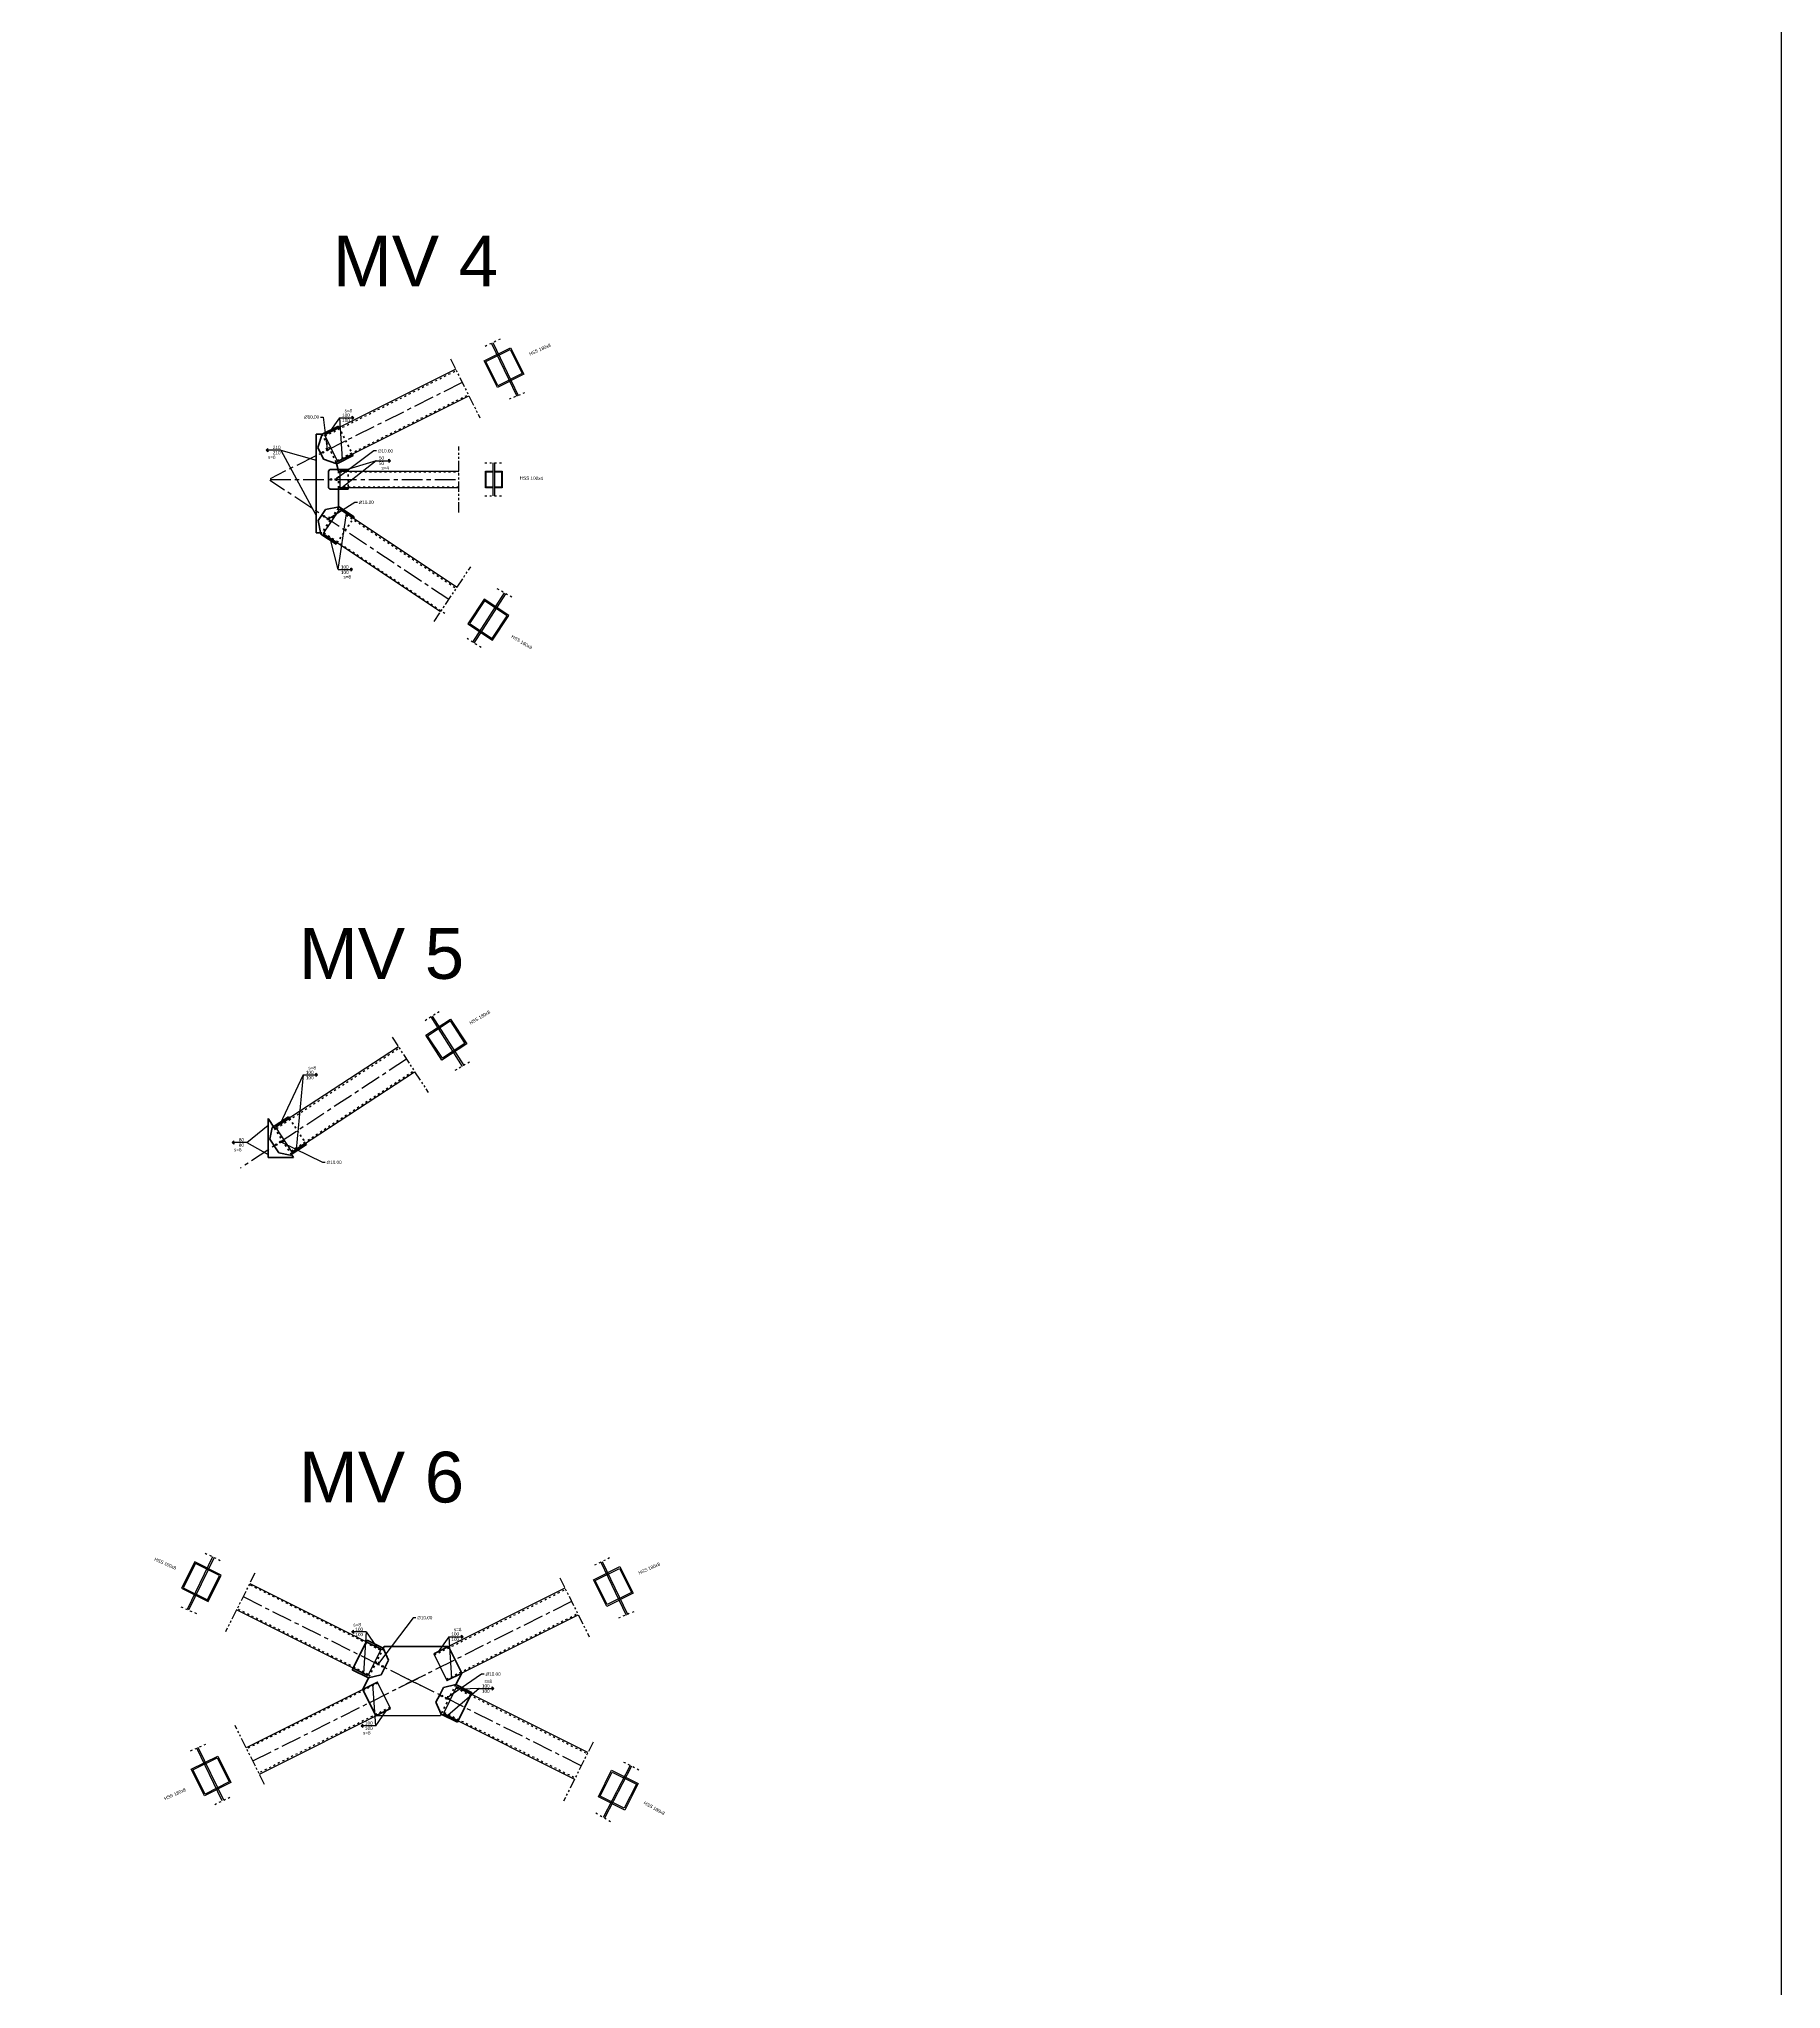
# Model space of a CAD drawing. Header units: inches. Extents: x -15 to 1885144, y -42615 to 866270.
# Drawn here: x 873635 to 884218, y 35122 to 46964 of the extents above; entities that cross this region are included whole.
import ezdxf

# ---------------------------------------------------------------- set-up
doc = ezdxf.new("R2010")
doc.units = ezdxf.units.IN
doc.header["$LTSCALE"] = 100
doc.header["$MEASUREMENT"] = 0
for name, pattern in [('CENTER', [2, 1.25, -0.25, 0.25, -0.25]), ('dash line', [30, 12, -18]), ('PHANTOM2', [1.25, 0.625, -0.125, 0.125, -0.125, 0.125, -0.125])]:
    doc.linetypes.add(name, pattern=pattern)
for name, color, linetype in [('bolt', 1, 'Continuous'), ('sections', 3, 'Continuous'), ('sections Dimensions', 6, 'Continuous')]:
    doc.layers.add(name, color=color, linetype=linetype)
doc.layers.add('gusset plate', color=1, linetype='Continuous', lineweight=35)
doc.layers.add('weld', color=2, linetype='Continuous', lineweight=35)
doc.styles.get("Standard").update_dxf_attribs({"font": 'arial.ttf'})
doc.dimstyles.new('connections', dxfattribs={"dimtxt": 20, "dimasz": 15, "dimexe": 0.0625, "dimexo": 0.0625, "dimgap": 10, "dimtad": 0, "dimtih": 1, "dimtoh": 1, "dimzin": 0, "dimdsep": 46, "dimtxsty": 'Standard', "dimblk": 'OBLIQUE', "dimcen": 0.09, "dimse1": 1, "dimse2": 1, "dimclrd": 256, "dimclre": 256, "dimclrt": 256, "dimadec": 0, "dimazin": 0, "dimtfac": 1, "dimtofl": 0, "dimtmove": 0, "dimatfit": 3, "dimfxl": 1, "dimtfillclr": 256, "dimtolj": 1, "dimtzin": 0, "dimlwe": -1, "dimarcsym": 0})

# ---------------------------------------------------------------- blocks, each defined once
blk = doc.blocks.new('_Oblique')
at = {"color": 0, "linetype": 'ByBlock', "lineweight": -2}
blk.add_line((-0.5, -0.5), (0.5, 0.5), dxfattribs=at)
blk = doc.blocks.new('*D814')
at = {"layer": 'Defpoints', "color": 0, "ltscale": 10, "transparency": 16777216}
for p in [(875097, 40268), (875106, 40264)]:
    blk.add_point(p, dxfattribs=at)
at = {"layer": 'sections Dimensions', "ltscale": 10, "transparency": 16777216}
for q in [(875102, 40266), (875101, 40266)]:
    blk.add_line((875101, 40266), q, dxfattribs=at)
at = {"layer": 'sections Dimensions', "lineweight": -2, "ltscale": 10, "transparency": 16777216}
for p, q in [((875359, 40142), (875106, 40264)), ((875374, 40142), (875359, 40142))]:
    blk.add_line(p, q, dxfattribs=at)
at = {"layer": 'sections Dimensions', "lineweight": -2, "ltscale": 10, "transparency": 16777216, "xscale": 15, "yscale": 15, "zscale": 15, "rotation": 154.2711386188685}
blk.add_blockref('_Oblique', (875106, 40264), dxfattribs=at)
at = {"layer": 'sections Dimensions', "ltscale": 10, "transparency": 16777216, "insert": (875428, 40142), "char_height": 20, "attachment_point": 5}
blk.add_mtext('\\A1;∅10.00', dxfattribs=at)
blk = doc.blocks.new('*D821')
at = {"layer": 'Defpoints', "color": 0, "ltscale": 10, "transparency": 16777216}
for p in [(875386, 44473), (875387, 44463)]:
    blk.add_point(p, dxfattribs=at)
at = {"layer": 'sections Dimensions', "lineweight": -2, "ltscale": 10, "transparency": 16777216}
for p, q in [((875346, 44668), (875361, 44668)), ((875361, 44668), (875386, 44473))]:
    blk.add_line(p, q, dxfattribs=at)
at = {"layer": 'sections Dimensions', "ltscale": 10, "transparency": 16777216}
blk.add_line((875387, 44468), (875387, 44468), dxfattribs=at)
blk.add_line((875387, 44468), (875387, 44468), dxfattribs=at)
at = {"layer": 'sections Dimensions', "lineweight": -2, "ltscale": 10, "transparency": 16777216, "xscale": 15, "yscale": 15, "zscale": 15, "rotation": 277.461097031366}
blk.add_blockref('_Oblique', (875386, 44473), dxfattribs=at)
at = {"layer": 'sections Dimensions', "ltscale": 10, "transparency": 16777216, "insert": (875291, 44668), "char_height": 20, "attachment_point": 5}
blk.add_mtext('\\A1;∅10.00', dxfattribs=at)
blk = doc.blocks.new('*D822')
at = {"layer": 'Defpoints', "color": 0, "ltscale": 10, "transparency": 16777216}
for p in [(875443, 44292), (875435, 44286)]:
    blk.add_point(p, dxfattribs=at)
at = {"layer": 'sections Dimensions', "lineweight": -2, "ltscale": 10, "transparency": 16777216}
for p, q in [((875670, 44462), (875443, 44292)), ((875685, 44462), (875670, 44462))]:
    blk.add_line(p, q, dxfattribs=at)
at = {"layer": 'sections Dimensions', "ltscale": 10, "transparency": 16777216}
for p in [(875438, 44289), (875439, 44289)]:
    blk.add_line(p, (875439, 44289), dxfattribs=at)
at = {"layer": 'sections Dimensions', "lineweight": -2, "ltscale": 10, "transparency": 16777216, "xscale": 15, "yscale": 15, "zscale": 15, "rotation": 216.768004224986}
blk.add_blockref('_Oblique', (875443, 44292), dxfattribs=at)
at = {"layer": 'sections Dimensions', "ltscale": 10, "transparency": 16777216, "insert": (875740, 44462), "char_height": 20, "attachment_point": 5}
blk.add_mtext('\\A1;∅10.00', dxfattribs=at)
blk = doc.blocks.new('*D823')
at = {"layer": 'Defpoints', "color": 0, "ltscale": 10, "transparency": 16777216}
for p in [(875387, 44046), (875395, 44051)]:
    blk.add_point(p, dxfattribs=at)
at = {"layer": 'sections Dimensions', "lineweight": -2, "ltscale": 10, "transparency": 16777216}
for p, q in [((875554, 44150), (875395, 44051)), ((875569, 44150), (875554, 44150))]:
    blk.add_line(p, q, dxfattribs=at)
at = {"layer": 'sections Dimensions', "ltscale": 10, "transparency": 16777216}
blk.add_line((875391, 44048), (875391, 44048), dxfattribs=at)
blk.add_line((875391, 44048), (875391, 44048), dxfattribs=at)
at = {"layer": 'sections Dimensions', "lineweight": -2, "ltscale": 10, "transparency": 16777216, "xscale": 15, "yscale": 15, "zscale": 15, "rotation": 212.1311364777238}
blk.add_blockref('_Oblique', (875395, 44051), dxfattribs=at)
at = {"layer": 'sections Dimensions', "ltscale": 10, "transparency": 16777216, "insert": (875623, 44150), "char_height": 20, "attachment_point": 5}
blk.add_mtext('\\A1;∅10.00', dxfattribs=at)
blk = doc.blocks.new('*D824')
at = {"layer": 'Defpoints', "color": 0, "ltscale": 10, "transparency": 16777216}
for p in [(875692, 37091), (875698, 37099)]:
    blk.add_point(p, dxfattribs=at)
at = {"layer": 'sections Dimensions', "lineweight": -2, "ltscale": 10, "transparency": 16777216}
for p, q in [((875909, 37377), (875698, 37099)), ((875924, 37377), (875909, 37377))]:
    blk.add_line(p, q, dxfattribs=at)
at = {"layer": 'sections Dimensions', "ltscale": 10, "transparency": 16777216}
blk.add_line((875695, 37095), (875695, 37095), dxfattribs=at)
blk.add_line((875695, 37095), (875695, 37095), dxfattribs=at)
at = {"layer": 'sections Dimensions', "lineweight": -2, "ltscale": 10, "transparency": 16777216, "xscale": 15, "yscale": 15, "zscale": 15, "rotation": 232.8464094876417}
blk.add_blockref('_Oblique', (875698, 37099), dxfattribs=at)
at = {"layer": 'sections Dimensions', "ltscale": 10, "transparency": 16777216, "insert": (875979, 37377), "char_height": 20, "attachment_point": 5}
blk.add_mtext('\\A1;∅10.00', dxfattribs=at)
blk = doc.blocks.new('*D825')
at = {"layer": 'Defpoints', "color": 0, "ltscale": 10, "transparency": 16777216}
for p in [(876105, 36885), (876114, 36890)]:
    blk.add_point(p, dxfattribs=at)
at = {"layer": 'sections Dimensions', "lineweight": -2, "ltscale": 10, "transparency": 16777216}
for p, q in [((876324, 37034), (876114, 36890)), ((876339, 37034), (876324, 37034))]:
    blk.add_line(p, q, dxfattribs=at)
at = {"layer": 'sections Dimensions', "ltscale": 10, "transparency": 16777216}
blk.add_line((876109, 36888), (876109, 36888), dxfattribs=at)
blk.add_line((876109, 36888), (876109, 36888), dxfattribs=at)
at = {"layer": 'sections Dimensions', "lineweight": -2, "ltscale": 10, "transparency": 16777216, "xscale": 15, "yscale": 15, "zscale": 15, "rotation": 214.2780851922304}
blk.add_blockref('_Oblique', (876114, 36890), dxfattribs=at)
at = {"layer": 'sections Dimensions', "ltscale": 10, "transparency": 16777216, "insert": (876394, 37034), "char_height": 20, "attachment_point": 5}
blk.add_mtext('\\A1;∅10.00', dxfattribs=at)

msp = doc.modelspace()

# ---------------------------------------------------------------- linework, layer by layer
at = {"layer": 'bolt', "ltscale": 10}
for centre in [(875359.928, 44454.251), (875386.761, 44467.667), (875408.536, 44289.156), (875438.536, 44289.156), (875366.171, 44064.867), (875391.132, 44048.226), (875101.416, 40266.281), (875076.455, 40249.64), (875694.906, 37094.927), (875721.739, 37081.511), (876082.566, 36901.097), (876109.398, 36887.681)]:
    msp.add_circle(centre, 5, dxfattribs=at)
at = {"layer": 'gusset plate', "ltscale": 10}
for p, q in [((875355.456, 44563.818), (875319.033, 44563.818)), ((875319.033, 44563.818), (875319.033, 43965.021)), ((875355.456, 44563.818), (875329.033, 44482.499)), ((875453.843, 44613.012), (875355.456, 44563.818)), ((875359.928, 44554.874), (875355.456, 44563.818)), ((875458.315, 44604.068), (875453.843, 44613.012)), ((875363.989, 44412.587), (875329.033, 44482.499)), ((875444.898, 44384.933), (875363.989, 44412.587)), ((875543.285, 44434.126), (875444.898, 44384.933)), ((875393.536, 44339.156), (875402.113, 44349.156)), ((875393.536, 44239.156), (875393.536, 44339.156)), ((875402.113, 44349.156), (875513.536, 44349.156)), ((875453.536, 44339.156), (875440.426, 44393.877)), ((875393.536, 44239.156), (875403.536, 44229.156)), ((875513.536, 44229.156), (875403.536, 44229.156)), ((875453.536, 44114.79), (875453.536, 44229.156)), ((875513.536, 44239.156), (875513.536, 44229.156)), ((875331.144, 44039.368), (875376.236, 44107.007)), ((875459.083, 44123.11), (875376.236, 44107.007)), ((875550.609, 44062.093), (875459.083, 44123.11)), ((875545.062, 44053.773), (875550.609, 44062.093)), ((875353.69, 43965.021), (875319.033, 43965.021)), ((875348.143, 43956.7), (875331.144, 44039.368)), ((875439.669, 43895.683), (875348.143, 43956.7)), ((875445.216, 43904.004), (875439.669, 43895.683)), ((875064.759, 40349.631), (875026.681, 40407.768)), ((875026.681, 40171.314), (875026.681, 40386.681)), ((875150.861, 40417.978), (875051.352, 40352.804)), ((875156.34, 40409.613), (875150.861, 40417.978)), ((875036.584, 40283.139), (875051.352, 40352.804)), ((875036.584, 40283.139), (875091.369, 40199.493)), ((875181.549, 40171.314), (875026.681, 40171.314)), ((875091.369, 40199.493), (875160.023, 40184.9)), ((875260.441, 40250.67), (875160.023, 40184.9)), ((875163.381, 40199.053), (875181.549, 40171.314)), ((875254.962, 40259.035), (875260.441, 40250.67)), ((875542.854, 37070.33), (875623.352, 37231.327)), ((875623.352, 37231.327), (875627.824, 37240.271)), ((875627.824, 37240.271), (875726.211, 37191.078)), ((875726.211, 37191.078), (875731.683, 37202.022)), ((875757.516, 37119.524), (875726.211, 37191.078)), ((875731.683, 37202.022), (876122.343, 37202.022)), ((876122.343, 37202.022), (876202.841, 37041.025)), ((875542.854, 37070.33), (875538.381, 37061.386)), ((875735.155, 37074.802), (875712.795, 37030.081)), ((875757.516, 37119.524), (875735.155, 37074.802)), ((875538.381, 37061.386), (875636.768, 37012.192)), ((875601.464, 36941.583), (875636.768, 37012.192)), ((875712.795, 37030.081), (875636.768, 37012.192)), ((876091.51, 36952.527), (876069.149, 36907.805)), ((876091.51, 36952.527), (876167.536, 36970.415)), ((876167.536, 36970.415), (876202.841, 37041.025)), ((876265.923, 36921.222), (876167.536, 36970.415)), ((875601.464, 36941.583), (875681.962, 36780.586)), ((876069.149, 36907.805), (876046.789, 36863.084)), ((876046.789, 36863.084), (876078.094, 36791.53)), ((876180.953, 36751.281), (876261.451, 36912.278)), ((876261.451, 36912.278), (876265.923, 36921.222)), ((875681.962, 36780.586), (876073.621, 36782.586)), ((876078.094, 36791.53), (876073.621, 36782.586)), ((876176.481, 36742.336), (876078.094, 36791.53)), ((876180.953, 36751.281), (876176.481, 36742.336))]:
    msp.add_line(p, q, dxfattribs=at)
at = {"layer": 'gusset plate', "linetype": 'dash line', "ltscale": 0.01}
for p, q in [((875440.426, 44393.877), (875359.928, 44554.874)), ((875543.285, 44434.126), (875458.315, 44604.068)), ((875453.536, 44339.156), (875453.536, 44229.156)), ((875513.536, 44349.156), (875513.536, 44239.156)), ((875453.536, 44114.79), (875353.69, 43965.021)), ((875445.216, 43904.004), (875545.062, 44053.773)), ((875156.34, 40409.613), (875254.962, 40259.035)), ((875064.759, 40349.631), (875163.381, 40199.053)), ((875726.211, 37191.078), (875636.768, 37012.192)), ((876167.536, 36970.415), (876078.094, 36791.53))]:
    msp.add_line(p, q, dxfattribs=at)
at = {"layer": 'sections', "linetype": 'dash line', "ltscale": 0.01}
for p, q in [((876437.493, 45141.726), (876338.424, 45093.921)), ((875372.45, 44552.191), (876169.909, 44950.92)), ((875445.793, 44405.505), (876243.252, 44804.234)), ((876584.852, 44815.665), (876483.539, 44772.822)), ((875463.536, 44335.156), (876186.082, 44335.156)), ((876343.003, 44389.156), (876453.003, 44389.156)), ((876186.082, 44243.156), (875463.536, 44243.156)), ((876343.003, 44189.156), (876453.003, 44189.156)), ((875502.16, 44072.759), (876169.993, 43627.537)), ((875366.448, 43966.13), (876108.293, 43471.567)), ((876507.538, 43573.824), (876412.321, 43628.903)), ((876320.874, 43268.559), (876228.499, 43328.283)), ((876066.576, 41057.175), (875973.718, 40998.206)), ((875077.069, 40348.13), (875822.919, 40836.631)), ((876250.746, 40750.399), (876155.083, 40696.098)), ((875166.925, 40210.937), (875912.775, 40699.438)), ((874644.174, 37768.985), (874743.243, 37721.18)), ((877101.521, 37739.681), (877002.452, 37691.875)), ((875709.217, 37179.45), (874911.758, 37578.18)), ((876036.478, 37150.145), (876833.937, 37548.875)), ((874496.815, 37442.925), (874598.128, 37400.081)), ((875635.874, 37032.764), (874838.415, 37431.494)), ((876109.821, 37003.459), (876907.28, 37402.189)), ((877248.88, 37413.62), (877147.567, 37370.776)), ((875694.484, 36979.148), (874897.025, 36580.419)), ((876168.431, 36949.844), (876965.89, 36551.114)), ((875767.827, 36832.462), (874970.368, 36433.733)), ((876095.088, 36803.157), (876892.547, 36404.428)), ((874555.425, 36568.988), (874656.738, 36611.832)), ((877279.085, 36451.53), (877181.399, 36502.102)), ((874702.784, 36242.927), (874801.853, 36290.733)), ((877106.652, 36138.006), (877011.589, 36193.351))]:
    msp.add_line(p, q, dxfattribs=at)
at = {"layer": 'sections', "ltscale": 10}
for p, q in [((876392.462, 45119.996), (876547.033, 44799.672)), ((876383.455, 45115.65), (876538.027, 44795.326)), ((876166.331, 44958.076), (875368.872, 44559.346)), ((875449.37, 44398.349), (876246.829, 44797.079)), ((875463.536, 44339.156), (876186.082, 44339.156)), ((876393.003, 44389.156), (876393.003, 44189.156)), ((876403.003, 44389.156), (876403.003, 44189.156)), ((876186.082, 44239.156), (875463.536, 44239.156)), ((875362.011, 43959.474), (875461.857, 44109.243)), ((875503.459, 44081.508), (876174.431, 43634.193)), ((876074.585, 43484.424), (875403.613, 43931.739)), ((876270.488, 43301.136), (876463.597, 43599.814)), ((876278.885, 43295.706), (876471.994, 43594.384)), ((876015.926, 41025.01), (876206.595, 40724.768)), ((876024.368, 41030.371), (876215.036, 40730.129)), ((875818.536, 40843.324), (875072.686, 40354.823)), ((875171.308, 40204.245), (875917.158, 40692.746)), ((875072.686, 40354.823), (875171.308, 40204.245)), ((874689.205, 37747.256), (874534.634, 37426.932)), ((874698.211, 37742.91), (874543.64, 37422.586)), ((877047.483, 37713.605), (877202.055, 37393.281)), ((877056.49, 37717.951), (877211.061, 37397.627)), ((874915.336, 37585.335), (875712.795, 37186.606)), ((876830.359, 37556.03), (876032.9, 37157.301)), ((875632.296, 37025.609), (874834.837, 37424.338)), ((876113.398, 36996.304), (876910.857, 37395.033)), ((876032.9, 37157.301), (876113.398, 36996.304)), ((875690.906, 36986.304), (874893.447, 36587.574)), ((875771.405, 36825.307), (875690.906, 36986.304)), ((876969.467, 36558.269), (876172.008, 36956.999)), ((874973.946, 36426.578), (875771.405, 36825.307)), ((876091.51, 36796.002), (876888.969, 36397.273)), ((874747.815, 36264.657), (874593.244, 36584.981)), ((874756.821, 36269.003), (874602.25, 36589.327)), ((877225.802, 36479.115), (877062.285, 36163.263)), ((877234.682, 36474.517), (877071.166, 36158.666))]:
    msp.add_line(p, q, dxfattribs=at)
at = {"layer": 'sections', "linetype": 'PHANTOM2'}
for p, q in [((876135.026, 45020.686), (876313.911, 44662.915)), ((876186.082, 44089.156), (876186.082, 44489.156)), ((876035.756, 43426.181), (876257.636, 43759.001)), ((875780.183, 40901.882), (875999.343, 40567.265)), ((874946.641, 37647.945), (874767.755, 37290.174)), ((876799.054, 37618.64), (876977.939, 37260.869)), ((875005.251, 36363.968), (874826.365, 36721.739)), ((877000.772, 36620.879), (876821.887, 36263.109))]:
    msp.add_line(p, q, dxfattribs=at)
at = {"layer": 'sections', "linetype": 'CENTER'}
for p, q in [((876206.58, 44877.577), (875038.682, 44293.628)), ((875039.737, 44289.156), (876186.082, 44289.156)), ((876124.508, 43559.309), (875038.058, 44283.609)), ((875867.847, 40768.035), (874859.185, 40107.403)), ((874875.087, 37504.837), (875953.542, 36965.609)), ((876870.608, 37475.532), (875792.152, 36936.304)), ((874933.697, 36507.076), (876012.152, 37046.304)), ((876929.218, 36477.771), (875850.762, 37016.999))]:
    msp.add_line(p, q, dxfattribs=at)
at = {"layer": 'sections', "ltscale": 0.01}
for p, q in [((875368.872, 44559.346), (875449.37, 44398.349)), ((875463.536, 44339.156), (875463.536, 44239.156)), ((875712.795, 37186.606), (875632.296, 37025.609)), ((876172.008, 36956.999), (876091.51, 36796.002))]:
    msp.add_line(p, q, dxfattribs=at)
at = {"layer": 'sections'}
msp.add_lwpolyline([(842209.618, 87263.057), (884218.467, 87263.057), (884218.467, 23280.578), (842209.618, 23280.578)], close=True, dxfattribs=at)
at = {"layer": 'sections', "ltscale": 10}
for points in [[(876580.827, 44928.115), (876419.83, 44847.617), (876339.332, 45008.614), (876500.329, 45089.112)], [(876570.094, 44931.693), (876423.408, 44858.35), (876350.065, 45005.036), (876496.751, 45078.379)], [(876489.596, 43462.742), (876339.827, 43562.588), (876239.981, 43412.819), (876389.75, 43312.973)], [(876478.502, 43460.523), (876342.046, 43551.494), (876251.075, 43415.037), (876387.531, 43324.067)], [(876233.71, 40861.624), (876083.133, 40763.002), (875984.51, 40913.579), (876135.088, 41012.202)], [(876222.635, 40863.933), (876085.442, 40774.077), (875995.586, 40911.27), (876132.779, 41001.126)], [(874500.84, 37555.375), (874661.837, 37474.876), (874742.335, 37635.873), (874581.338, 37716.372)], [(874511.573, 37558.952), (874658.259, 37485.609), (874731.602, 37632.295), (874584.916, 37705.638)], [(877244.855, 37526.07), (877083.858, 37445.571), (877003.36, 37606.568), (877164.357, 37687.067)], [(877234.122, 37529.647), (877087.436, 37456.304), (877014.093, 37602.99), (877160.779, 37676.334)], [(874559.45, 36456.538), (874720.447, 36537.036), (874800.945, 36376.04), (874639.948, 36295.541)], [(874570.183, 36452.96), (874716.869, 36526.303), (874790.212, 36379.617), (874643.526, 36306.274)], [(877194.197, 36208.696), (877033.2, 36289.195), (877113.698, 36450.192), (877274.695, 36369.693)], [(877190.619, 36219.429), (877043.933, 36292.772), (877117.276, 36439.459), (877263.962, 36366.115)]]:
    msp.add_lwpolyline(points, close=True, dxfattribs=at)
for points in [[(876393.003, 44239.156), (876348.003, 44239.156), (876348.003, 44339.156), (876393.003, 44339.156)], [(876393.003, 44243.156), (876352.003, 44243.156), (876352.003, 44335.156), (876393.003, 44335.156)], [(876403.003, 44339.156), (876448.003, 44339.156), (876448.003, 44239.156), (876403.003, 44239.156)], [(876403.003, 44335.156), (876444.003, 44335.156), (876444.003, 44243.156), (876403.003, 44243.156)]]:
    msp.add_lwpolyline(points, dxfattribs=at)
at = {"layer": 'sections Dimensions', "ltscale": 10}
for p, q in [((875459.815, 44663.355), (875395.705, 44572.763)), ((875459.815, 44663.355), (875476.203, 44411.766)), ((875103.214, 44467.735), (875319.033, 44406.146)), ((875103.214, 44467.735), (875319.033, 44070.021)), ((875683.593, 44403.08), (875475.426, 44339.156)), ((875683.593, 44403.08), (875475.426, 44239.156)), ((875452.953, 43741.359), (875503.459, 44081.508)), ((875452.953, 43741.359), (875403.613, 43931.739)), ((875240.525, 40672.721), (875097.782, 40371.26)), ((875240.525, 40672.721), (875196.404, 40220.682)), ((874896.656, 40263.05), (875026.681, 40367.768)), ((874896.656, 40263.05), (875026.681, 40189.818)), ((875621.852, 37290.615), (875605.464, 37039.025)), ((875621.852, 37290.615), (875685.962, 37200.022)), ((876123.843, 37261.31), (876059.733, 37170.717)), ((876123.843, 37261.31), (876140.231, 37009.72)), ((875680.462, 36721.298), (875664.073, 36972.887)), ((876309.781, 36946.65), (876118.343, 36782.586)), ((876309.781, 36946.65), (876198.841, 36943.583)), ((875680.462, 36721.298), (875744.572, 36811.891))]:
    msp.add_line(p, q, dxfattribs=at)
at = {"layer": 'sections Dimensions'}
for p, q in [((875459.815, 44663.355), (875547.242, 44663.355)), ((875547.242, 44663.355), (875537.242, 44673.355)), ((875537.242, 44663.355), (875537.242, 44673.355)), ((875547.242, 44663.355), (875537.242, 44653.355)), ((875537.242, 44663.355), (875537.242, 44653.355)), ((875015.786, 44467.735), (875025.786, 44477.735)), ((875103.214, 44467.735), (875015.786, 44467.735)), ((875015.786, 44467.735), (875025.786, 44457.735)), ((875025.786, 44467.735), (875025.786, 44477.735)), ((875025.786, 44467.735), (875025.786, 44457.735)), ((875771.02, 44403.08), (875761.02, 44413.08)), ((875761.02, 44403.08), (875761.02, 44413.08)), ((875683.593, 44403.08), (875771.02, 44403.08)), ((875771.02, 44403.08), (875761.02, 44393.08)), ((875761.02, 44403.08), (875761.02, 44393.08)), ((875452.953, 43741.359), (875540.38, 43741.359)), ((875540.38, 43741.359), (875530.38, 43751.359)), ((875530.38, 43741.359), (875530.38, 43751.359)), ((875540.38, 43741.359), (875530.38, 43731.359)), ((875530.38, 43741.359), (875530.38, 43731.359)), ((875240.255, 40672.721), (875327.682, 40672.721)), ((875327.682, 40672.721), (875317.682, 40682.721)), ((875317.682, 40672.721), (875317.682, 40682.721)), ((875327.682, 40672.721), (875317.682, 40662.721)), ((875317.682, 40672.721), (875317.682, 40662.721)), ((874809.229, 40263.05), (874819.229, 40273.05)), ((874896.656, 40263.05), (874809.229, 40263.05)), ((874809.229, 40263.05), (874819.229, 40253.05)), ((874819.229, 40263.05), (874819.229, 40273.05)), ((874819.229, 40263.05), (874819.229, 40253.05)), ((875621.852, 37290.615), (875534.425, 37290.615)), ((875535.255, 37290.615), (875545.255, 37300.615)), ((875535.255, 37290.615), (875545.255, 37280.615)), ((875545.255, 37290.615), (875545.255, 37300.615)), ((875545.255, 37290.615), (875545.255, 37280.615)), ((876123.843, 37261.31), (876211.27, 37261.31)), ((876211.27, 37261.31), (876201.27, 37271.31)), ((876201.27, 37261.31), (876201.27, 37271.31)), ((876211.27, 37261.31), (876201.27, 37251.31)), ((876201.27, 37261.31), (876201.27, 37251.31)), ((876309.781, 36946.65), (876397.208, 36946.65)), ((876397.208, 36946.65), (876387.208, 36956.65)), ((876387.208, 36946.65), (876387.208, 36956.65)), ((876397.208, 36946.65), (876387.208, 36936.65)), ((876387.208, 36946.65), (876387.208, 36936.65)), ((875593.035, 36721.298), (875603.035, 36731.298)), ((875680.462, 36721.298), (875593.035, 36721.298)), ((875593.035, 36721.298), (875603.035, 36711.298)), ((875603.035, 36721.298), (875603.035, 36731.298)), ((875603.035, 36721.298), (875603.035, 36711.298))]:
    msp.add_line(p, q, dxfattribs=at)
at = {"layer": 'weld', "ltscale": 10}
for p, q in [((875319.033, 44563.818), (875319.033, 44353.818)), ((875368.872, 44559.346), (875458.315, 44604.068)), ((875449.37, 44398.349), (875538.813, 44443.071)), ((875463.536, 44339.156), (875513.536, 44339.156)), ((875319.033, 43965.021), (875319.033, 44175.021)), ((875463.536, 44239.156), (875513.536, 44239.156)), ((875461.857, 44109.243), (875545.062, 44053.773)), ((875362.011, 43959.474), (875445.216, 43904.004)), ((875026.681, 40407.768), (875026.681, 40327.768)), ((875072.686, 40354.823), (875156.34, 40409.613)), ((875026.681, 40171.314), (875026.681, 40251.314)), ((875171.308, 40204.245), (875254.962, 40259.035)), ((875712.795, 37186.606), (875623.352, 37231.327)), ((876032.9, 37157.301), (876122.343, 37202.022)), ((875632.296, 37025.609), (875542.854, 37070.33)), ((875690.906, 36986.304), (875601.464, 36941.583)), ((876113.398, 36996.304), (876202.841, 37041.025)), ((876172.008, 36956.999), (876261.451, 36912.278)), ((875771.405, 36825.307), (875681.962, 36780.586)), ((876091.51, 36796.002), (876180.953, 36751.281))]:
    msp.add_line(p, q, dxfattribs=at)

# ---------------------------------------------------------------- texts
at = {"layer": 'sections', "ltscale": 10}
for s, p in [('MV 4', (875420.312, 45461.073)), ('MV 5', (875213.755, 41256.389)), ('MV 6', (875213.755, 38076.709))]:
    msp.add_text(s, height=307.9287, dxfattribs=at).set_placement(p)
at = {"layer": 'sections Dimensions', "linetype": 'dash line'}
for s, rotation, p in [('HSS 180x8', 23.90242, (876617.801, 45040.469)), ('HSS 100x4', 359.0201379, (876555.536, 44288.171)), ('HSS 180x8', 328.9725636, (876502.04, 43329.531)), ('HSS 180x8', 30.5605196, (876257.408, 40977.506)), ('HSS 180x8', 336.09758, (874333.728, 37725.404)), ('HSS 180x8', 23.90242, (877281.829, 37638.423)), ('HSS 180x8', 23.90242, (874400.441, 36268.224)), ('HSS 180x8', 330.7723177, (877306.264, 36246.529))]:
    msp.add_text(s, height=20, rotation=rotation, dxfattribs=at).set_placement(p)
for s, p in [('100', (875476.292, 44669.427)), ('100', (875476.292, 44637.542)), ('s=8', (875491.633, 44697.328)), ('s=6', (875026.061, 44414.021)), ('210', (875055.945, 44473.807)), ('210', (875055.945, 44441.922)), ('50', (875700.07, 44409.153)), ('50', (875700.07, 44377.267)), ('s=4', (875715.411, 44349.367)), ('100', (875469.431, 43747.431)), ('100', (875469.431, 43715.546)), ('s=8', (875484.771, 43687.645)), ('100', (875256.733, 40678.793)), ('100', (875256.733, 40646.908)), ('s=8', (875272.073, 40706.694)), ('80', (874849.388, 40269.123)), ('s=6', (874819.504, 40209.337)), ('80', (874849.388, 40237.237)), ('s=8', (875544.577, 37324.588)), ('100', (875557.053, 37296.687)), ('s=8', (876155.661, 37295.283)), ('100', (875557.053, 37264.801)), ('100', (876140.32, 37267.382)), ('100', (876140.32, 37235.496)), ('100', (876326.258, 36952.722)), ('s=8', (876341.599, 36980.623)), ('100', (876326.258, 36920.837)), ('100', (875615.663, 36727.37)), ('100', (875615.663, 36695.485)), ('s=8', (875603.187, 36667.584))]:
    msp.add_text(s, height=20, dxfattribs=at).set_placement(p)

# ---------------------------------------------------------------- dimensions: what is measured, and where the dimension line sits
at = {"layer": 'sections Dimensions', "ltscale": 10}
for p1, p2, picture, middle in [((875387.41, 44462.71), (875386.111, 44472.625), '*D821', (875290.958, 44667.817)), ((875434.531, 44286.163), (875442.541, 44292.149), '*D822', (875740.042, 44462.449)), ((875386.898, 44045.567), (875395.366, 44050.885), '*D823', (875623.495, 44150.456)), ((875096.912, 40268.452), (875105.92, 40264.111), '*D814', (875428.49, 40142.204)), ((875691.886, 37090.942), (875697.926, 37098.912), '*D824', (875978.585, 37377.452)), ((876105.267, 36884.865), (876113.53, 36890.497), '*D825', (876393.595, 37033.954))]:
    dim = msp.add_diameter_dim_2p(p1=p1, p2=p2, dimstyle='connections', dxfattribs=at)
    dim.commit()
    dim.dimension.update_dxf_attribs({"geometry": picture, "text_midpoint": middle, "dimtype": 163})

doc.saveas('drawing.dxf')
